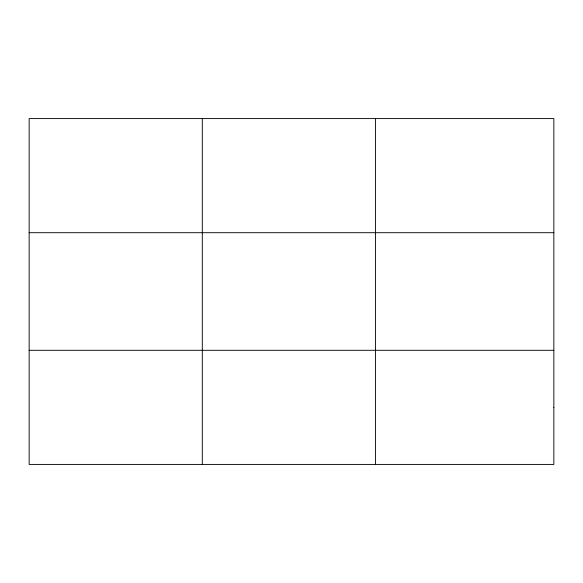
<?xml version="1.0" encoding="UTF-8"?>
<svg xmlns="http://www.w3.org/2000/svg" width="583" height="583" viewBox="0 0 583 583"><rect width="100%" height="100%" fill="white"/><g stroke="black" fill="none" stroke-linecap="round" stroke-linejoin="round"><path stroke-width="0.87" d="M202.301 464.418L202.301 118.582M375.452 464.418L375.452 118.582M29.15 232.704L553.85 232.704M29.15 350.296L553.85 350.296M553.85 407.357L553.85 464.418L29.15 464.418L29.15 118.582L553.85 118.582L553.85 407.357"/></g></svg>
